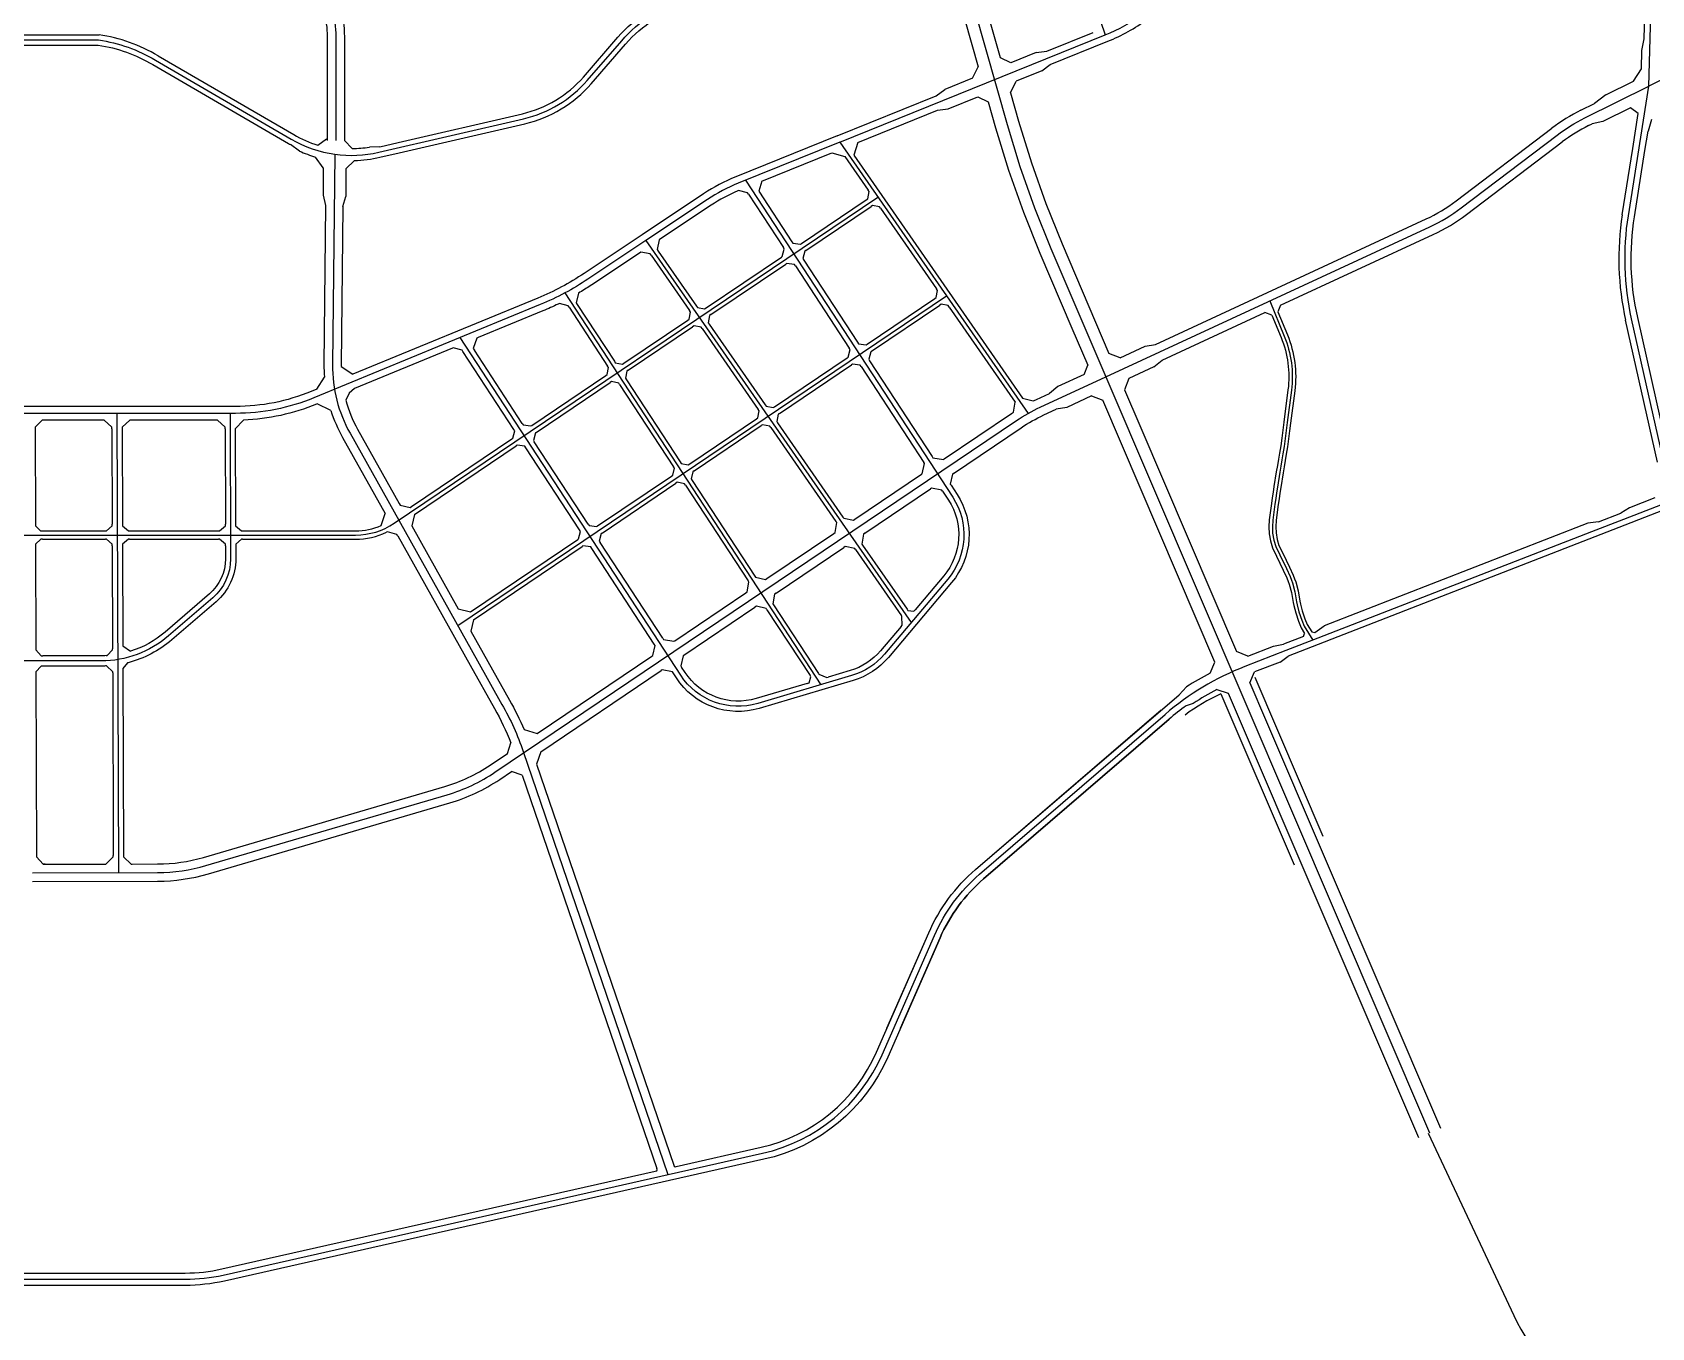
# Model space of a CAD drawing. Extents: x 529262 to 576451, y 2694391 to 2717535.
# Drawn here: x 546315 to 551030, y 2700487 to 2704258 of the extents above; entities that cross this region are included whole.
import ezdxf

# ---------------------------------------------------------------- set-up
doc = ezdxf.new("R2010")
doc.units = 0
doc.layers.add('RD-中线', color=40, linetype='Continuous')
doc.layers.add('RD-红线', color=7, linetype='Continuous')

msp = doc.modelspace()

# ---------------------------------------------------------------- linework, layer by layer
at = {"layer": 'RD-中线'}
for points in [[(551090.001, 2702895.302), (550971.448, 2703423.624, -0.09471954), (550961.877, 2703723.879), (551021.522, 2704100.629), (551044.24, 2704904.273, 0.2576985), (550911.589, 2705162.134), (550809.275, 2705230.825, -0.11575527), (550653.713, 2705398.125), (550547.661, 2705583.961), (550310.508, 2705999.529), (550264.627, 2706079.927)], [(548665.656, 2703937.865), (548665.656, 2703937.865), (549438.769, 2704250.203, 0.06314446), (549548.545, 2704311.618), (549748.053, 2704458.983, -0.05212256), (549837.645, 2704511.723), (551006.226, 2705044.68), (553133.986, 2706035.295)], [(546653.356, 2705397.686), (546653.356, 2705226.881, 0.15117195), (546710.148, 2705043.334), (547150.233, 2704400.263, -0.15117195), (547198.288, 2704244.953), (547198.288, 2703942.826)], [(548391.188, 2703826.98), (548994.52, 2702904.411, -0.33138367), (548979.999, 2702665.978), (548796.136, 2702448.05, -0.14644206), (548700.146, 2702385.276), (548426.789, 2702304.196, -0.33138367), (548202.532, 2702386.474), (547559.884, 2703369.161)], [(546562.256, 2702794.439), (547256.027, 2702794.439, 0.14940385), (547367.835, 2702828.611), (548776.448, 2703778.354)], [(546679.385, 2701811.896, 0.07154334), (546820.293, 2701832.162), (547522.917, 2702038.537, 0.07703707), (547661.529, 2702103.701), (549179.888, 2703127.44, -0.03991074), (549249.306, 2703166.584), (549440.403, 2703255.076)], [(546891.94, 2702725.314, -0.21835832), (546839.813, 2702611.644), (546710.814, 2702500.573, -0.17960905), (546515.069, 2702427.913), (546313.005, 2702427.912), (545776.386, 2702427.91), (545412.068, 2702427.909), (545406.783, 2702427.909, 0.07114287), (545350.726, 2702419.892), (545080.283, 2702340.924, -0.07114282), (545024.226, 2702332.907), (544897.226, 2702332.907, -0.07114282), (544841.169, 2702340.923), (544570.725, 2702419.889, 0.07114287), (544514.668, 2702427.905), (543968.618, 2702427.903, 0.41421377), (543868.619, 2702327.902), (543868.62, 2702016.557)], [(541419.143, 2701350.508), (543399.484, 2701189.787, -0.08981155), (543571.675, 2701143.958), (544568.648, 2700675.497, 0.11025995), (544781.286, 2700628.029), (546760.009, 2700628.029, 0.05553378), (546870.054, 2700640.289), (548440.972, 2700994.724, 0.23828213), (548788.845, 2701281.688), (548941.109, 2701628.963, -0.1121441), (549072.778, 2701807.083), (549612.964, 2702272.214)], [(550378.916, 2701053.27), (550627.955, 2700522.571, 0.1507395), (550865.949, 2700260.868), (550938.89, 2700217.779, -0.24765716), (551232.405, 2699740.83), (551285.252, 2698942.783, 0.11204727), (551361.013, 2698688.239), (551599.029, 2698265.161, 0.2012662), (551965.45, 2697980.12), (552032.206, 2697962.083, -0.23571965), (552432.693, 2697605.923), (552571.357, 2697259.683, -0.24496968), (552516.233, 2696707.786), (550997.993, 2694390.603)]]:
    msp.add_lwpolyline(points, format="xyb", dxfattribs=at)
at = {"layer": 'RD-中线', "linetype": 'Continuous', "ltscale": 100}
for points in [[(547195.315, 2703903.002, 0.09217818), (547323.155, 2703908.6), (547745.167, 2704006.34, 0.15839836), (547930.517, 2704117.893), (548030.767, 2704233.393, -0.07075812), (548115.851, 2704307.22), (548302.596, 2704427.817, 0.12465263), (548436.374, 2704571.6), (548578.06, 2704830.128, -0.18105272), (548684.304, 2704921.676), (548868.67, 2704989.603)], [(545301.617, 2703880.483), (545417.523, 2703898.661, 0.17533419), (545566.582, 2703980.618), (545689.977, 2704141.113, -0.20495126), (545858.795, 2704235.441), (546507.721, 2704235.614, -0.0987924), (546673.041, 2704176.622), (547068.356, 2703946.945, 0.09686381), (547195.315, 2703903.002, 0.09686381)], [(549440.403, 2703255.076), (550383.31, 2703691.707), (550383.31, 2703691.707, 0.05388874), (550475.41, 2703747.083), (550754.122, 2703958.528, -0.04763508), (550834.968, 2704008.521), (551021.522, 2704100.629)], [(548665.656, 2703937.865), (548370.247, 2703818.519, 0.05092397), (548280.411, 2703771.096), (548101.29, 2703651.819), (548101.29, 2703651.819)], [(547195.315, 2703903.002), (547188.781, 2703290.342, 0.13112348), (547239.827, 2703090.507), (547611.198, 2702427.912)], [(548101.29, 2703651.819), (547932.387, 2703539.347, -0.04919611), (547793.757, 2703465.553), (547134.579, 2703193.87, -0.09804635), (546905.947, 2703148.6)], [(546905.947, 2703148.6), (544998.338, 2703148.593, -0.10773949), (544665.349, 2703221.186), (544167.891, 2703448.908, 0.10773849), (543834.905, 2703521.502), (543531.041, 2703521.502)], [(549917.543, 2703476.025), (549959.876, 2703373.102, -0.13022401), (549980.653, 2703215.682), (549968.558, 2703121.534), (549965.602, 2703098.52), (549962.645, 2703075.506), (549959.655, 2703052.233), (549955.823, 2703031.189), (549952.759, 2703013.162), (549949.685, 2702995.076), (549946.62, 2702977.043), (549939.775, 2702934.05), (549937.354, 2702917.527), (549934.923, 2702900.943), (549932.502, 2702884.424), (549926.345, 2702838.134), (549925.315, 2702818.58), (549925.922, 2702799.37), (549929.551, 2702779.41), (549935.165, 2702760.562), (549946.606, 2702737.056), (549966.19, 2702696.598), (549976.623, 2702673.34), (549980.707, 2702663.192), (549984.038, 2702654.915), (549990.283, 2702629.492), (549995.649, 2702600.297), (549997.801, 2702591.311), (550002.765, 2702570.577), (550010.901, 2702547.005), (550017.988, 2702528.984), (550043.328, 2702488.639)], [(549964.596, 2702458.05), (549845.239, 2702411.676, 0.08528052), (549612.964, 2702272.214)], [(547611.198, 2702427.912), (547682.043, 2702301.51, -0.0473226), (547744.239, 2702163.811), (548165.517, 2700932.575)]]:
    msp.add_lwpolyline(points, format="xyb", dxfattribs=at)
at = {"layer": 'RD-中线'}
for points in [[(548868.67, 2704989.603), (549152.732, 2703989.279), (549190.237, 2703867.161), (549232.906, 2703746.751), (549280.664, 2703628.266), (549440.403, 2703255.076)], [(548868.67, 2704989.603), (549152.732, 2703989.279), (549190.237, 2703867.161), (549232.906, 2703746.751), (549280.664, 2703628.266), (549440.403, 2703255.076)], [(548665.656, 2703937.865), (549213.946, 2703148.471)], [(548101.29, 2703651.819), (548873.611, 2702539.879)], [(547553.171, 2702531.443), (548976.132, 2703490.861)], [(547864.887, 2703499.04), (548610.621, 2702358.722)], [(549440.403, 2703255.076), (550382.517, 2701054.063)], [(546314.762, 2701811.327), (546679.385, 2701811.896)]]:
    msp.add_lwpolyline(points, dxfattribs=at)
at = {"layer": 'RD-中线', "linetype": 'Continuous', "ltscale": 100}
for points in [[(549248.284, 2704807.929), (549438.769, 2704250.203)], [(551424.463, 2704299.573), (551021.522, 2704100.629)], [(546561.058, 2703148.599), (546565.577, 2701811.718)], [(546890.509, 2703148.6), (546891.94, 2702725.314)], [(551090.001, 2702895.302), (550947.252, 2702839.84)], [(550947.252, 2702839.84), (550854.04, 2702803.625)], [(545576.182, 2702794.439), (546562.256, 2702794.439)], [(550854.04, 2702803.625), (550057.808, 2702494.265)], [(550057.808, 2702494.265), (549964.596, 2702458.05)]]:
    msp.add_lwpolyline(points, dxfattribs=at)
at = {"layer": 'RD-红线'}
for p, q in [((545858.015, 2704250.441), (546508.806, 2704250.614)), ((546680.663, 2704189.542), (547075.891, 2703959.914)), ((551010.165, 2703913.776), (551019.132, 2703970.413))]:
    msp.add_line(p, q, dxfattribs=at)
for points in [[(546628.356, 2705359.592), (546628.356, 2705226.881, 0.15117195), (546689.517, 2705029.215), (547129.601, 2704386.144, -0.15117195), (547173.288, 2704244.953), (547173.288, 2703942.826)], [(546678.356, 2705359.592), (546678.356, 2705226.881, 0.15117195), (546730.78, 2705057.453), (547170.864, 2704414.382, -0.15117195), (547223.288, 2704244.953), (547223.288, 2703942.826)], [(549278.517, 2704163.891), (549446.261, 2704231.66, 0.06314446), (549560.428, 2704295.531), (549759.936, 2704442.896, -0.05212256), (549845.944, 2704493.526), (550880.835, 2704965.511)], [(545359.086, 2703874.313), (545392.353, 2703879.53), (545419.847, 2703883.843, 0.17581901), (545578.179, 2703971.092), (545701.862, 2704131.961, -0.20406345), (545859.599, 2704220.441), (546506.619, 2704220.614, -0.09821664), (546665.419, 2704163.703), (547060.82, 2703933.975, 0.00438001), (547066.377, 2703930.811, 0.00438001)], [(548658.165, 2703956.409), (548362.755, 2703837.063, 0.05092397), (548269.326, 2703787.743), (548090.205, 2703668.466)], [(548717.793, 2703937.358), (548706.625, 2703899.916, 0.48118124)], [(547092.17, 2703912.243, 0.03390098), (547139.15, 2703894.795)], [(551199.677, 2702964.744), (551124.735, 2702935.627), (551095.958, 2702950.966), (550989.011, 2703427.565, -0.09471954), (550979.656, 2703721.064), (551010.165, 2703913.776)], [(548439.093, 2703824.763), (548429.847, 2703795.273, 0.4726162)], [(548368.707, 2703796.219, 0.04581721), (548291.496, 2703754.449), (548143.912, 2703656.173)], [(548399.465, 2703786.918), (548396.979, 2703790.719), (548370.787, 2703797.098), (548368.707, 2703796.219, 0.36388595)], [(548742.837, 2703770.165), (548747.04, 2703772.999), (548750.975, 2703793.993), (548748.083, 2703798.157, 0.4182746)], [(548784.596, 2703745.588), (548781.783, 2703749.638), (548761.077, 2703753.518), (548756.989, 2703750.761, 0.41016415)], [(550944.099, 2703726.693, 0.09471954), (550953.885, 2703419.683)], [(548090.205, 2703668.466), (547921.302, 2703555.994, -0.04919611), (547786.137, 2703484.045), (547248.285, 2703262.366)], [(548143.912, 2703656.173), (548139.668, 2703653.347), (548134.327, 2703625.29), (548137.236, 2703621.103, 0.41996656)], [(548525.917, 2703648.37), (548528.677, 2703644.149), (548551.29, 2703641.017), (548553.836, 2703642.733, 0.41833964)], [(548082.307, 2703615.15), (547943.472, 2703522.7, -0.01027724), (547908.964, 2703500.903, -0.01027724)], [(548116.696, 2703608.603), (548113.899, 2703612.63), (548086.388, 2703617.867), (548082.307, 2703615.15, 0.40848387)], [(548495.79, 2703603.597), (548498.22, 2703605.235), (548504.062, 2703626.976), (548501.348, 2703631.126, 0.41009949)], [(548536.38, 2703577.557), (548533.62, 2703581.778), (548511.007, 2703584.91), (548508.461, 2703583.194, 0.41833964)], [(548566.506, 2703622.331), (548564.077, 2703620.693), (548558.235, 2703598.951), (548560.949, 2703594.801, 0.41009949)], [(547908.964, 2703500.903), (547904.666, 2703498.368), (547898.082, 2703470.206), (547900.955, 2703465.813, 0.42489902)], [(548942.522, 2703482.672), (548946.725, 2703485.506), (548950.659, 2703506.5), (548947.767, 2703510.664, 0.4182746)], [(547845.593, 2703466.828, -0.01476971), (547801.376, 2703447.061), (547613.077, 2703369.453)], [(547877.389, 2703457.999), (547874.978, 2703461.684), (547849.443, 2703468.712), (547845.593, 2703466.828, 0.37684676)], [(548223.16, 2703419.778), (548227.364, 2703422.612), (548231.298, 2703443.607), (548228.406, 2703447.77, 0.4182746)], [(548248.623, 2703460.734), (548251.436, 2703456.684), (548272.142, 2703452.804), (548276.23, 2703455.56, 0.41016415)], [(548984.28, 2703458.094), (548981.467, 2703462.144), (548960.762, 2703466.024), (548956.673, 2703463.268, 0.41016415)], [(549949.177, 2703463.123), (549941.608, 2703443.806, 0.40154252)], [(548264.919, 2703395.201), (548262.106, 2703399.251), (548241.401, 2703403.131), (548237.312, 2703400.374, 0.41016415)], [(548290.382, 2703436.156), (548286.179, 2703433.322), (548282.244, 2703412.328), (548285.136, 2703408.164, 0.4182746)], [(549923.939, 2703434.187), (549903.763, 2703442.093, 0.42699916)], [(547613.077, 2703369.453), (547609.373, 2703367.926), (547598.582, 2703337.394), (547601.681, 2703332.656, 0.47048012)], [(548717.501, 2703355.414), (548720.261, 2703351.194), (548742.874, 2703348.061), (548745.42, 2703349.778, 0.41833964)], [(547568.233, 2703328.989), (547565.76, 2703332.771), (547539.726, 2703339.221), (547537.783, 2703338.42, 0.3601)], [(548687.374, 2703310.641), (548689.804, 2703312.279), (548695.646, 2703334.021), (548692.932, 2703338.17, 0.41009949)], [(548758.09, 2703329.375), (548755.661, 2703327.737), (548749.819, 2703305.996), (548752.533, 2703301.846, 0.41009949)], [(547213.758, 2703285.437), (547248.285, 2703262.366, 0.53339908)], [(547984.192, 2703258.656), (547988.279, 2703261.412), (547992.448, 2703282.059), (547989.749, 2703286.185, 0.41009949)], [(548009.343, 2703300.075), (548012.118, 2703295.831), (548033.058, 2703291.603), (548037.262, 2703294.438, 0.41833964)], [(548049.932, 2703274.036), (548045.845, 2703271.279), (548041.676, 2703250.632), (548044.375, 2703246.506, 0.41009949)], [(548727.964, 2703284.602), (548725.204, 2703288.822), (548702.591, 2703291.955), (548700.045, 2703290.238, 0.41833964)], [(547143.396, 2703219.136), (547126.958, 2703212.361, -0.09804635), (546905.947, 2703168.6)], [(547143.396, 2703219.136), (547164.96, 2703254.126, 0.32449552)], [(547252.836, 2703220.978), (547237.632, 2703207.045, 0.17725216)], [(548024.781, 2703232.617), (548022.006, 2703236.861), (548001.067, 2703241.088), (547996.862, 2703238.253, 0.41833964)], [(547143.7, 2703175.997), (547142.2, 2703175.379, -0.08838216), (546929.702, 2703129.056, -0.08838216)], [(547183.722, 2703157.347), (547143.7, 2703175.997, 0.4388021)], [(548448.308, 2703173.24), (548451.121, 2703169.19), (548471.826, 2703165.31), (548475.915, 2703168.067, 0.41016415)], [(548996.583, 2702973.697), (549193.864, 2703106.711, -0.03991074), (549259.811, 2703143.899), (549296.011, 2703160.662)], [(549171.786, 2703152.072), (549176.708, 2703181.049, 0.42222645)], [(549197.693, 2703192.907), (549229.189, 2703184.7, 0.37004153)], [(549229.189, 2703184.7, -0.00506831), (549238.801, 2703189.27), (549276.555, 2703206.753)], [(546348.079, 2703128.598), (546343.065, 2703128.598), (546323.065, 2703108.541), (546323.08, 2703103.527, 0.41504739)], [(546546.21, 2703103.683), (546546.193, 2703108.673), (546524.193, 2703128.599), (546521.21, 2703128.599, 0.41322498)], [(546601.211, 2703128.599), (546598.194, 2703128.599), (546576.194, 2703108.525), (546576.211, 2703103.514, 0.41520284)], [(546875.661, 2703103.684), (546875.644, 2703108.674), (546853.644, 2703128.6), (546850.661, 2703128.6, 0.41322498)], [(546929.702, 2703129.056), (546905.66, 2703103.989, 0.40401418)], [(547741.214, 2703119.292), (547743.974, 2703115.071), (547766.588, 2703111.939), (547769.134, 2703113.655, 0.41833964)], [(548422.845, 2703132.285), (548427.048, 2703135.119), (548430.983, 2703156.113), (548428.09, 2703160.277, 0.4182746)], [(548464.604, 2703107.707), (548461.791, 2703111.757), (548441.085, 2703115.638), (548436.997, 2703112.881, 0.41016415)], [(548490.067, 2703148.663), (548485.863, 2703145.829), (548481.929, 2703124.834), (548484.821, 2703120.671, 0.4182746)], [(548969.798, 2703015.94), (549165.912, 2703148.168, -0.00335868), (549171.786, 2703152.072)], [(547711.088, 2703074.519), (547713.517, 2703076.157), (547719.36, 2703097.898), (547716.646, 2703102.048, 0.41009949)], [(547781.804, 2703093.253), (547779.375, 2703091.615), (547773.533, 2703069.873), (547776.246, 2703065.723, 0.41009949)], [(547751.678, 2703048.48), (547748.918, 2703052.7), (547726.305, 2703055.833), (547723.759, 2703054.116, 0.41833964)], [(548934.899, 2703022.986), (548937.111, 2703019.602), (548967.263, 2703014.232), (548969.798, 2703015.94, 0.41833964)], [(548175.776, 2702965.701), (548179.863, 2702968.457), (548184.032, 2702989.104), (548181.333, 2702993.23, 0.41009949)], [(548200.927, 2703007.119), (548203.702, 2703002.875), (548224.641, 2702998.648), (548228.846, 2703001.483, 0.41833964)], [(548241.516, 2702981.08), (548237.429, 2702978.324), (548233.26, 2702957.677), (548235.959, 2702953.551, 0.41009949)], [(548903.46, 2702971.213), (548905.901, 2702972.859), (548912.573, 2703002.312), (548910.407, 2703005.624, 0.41009949)], [(548996.583, 2702973.697), (548994.142, 2702972.051), (548987.47, 2702942.598), (548989.636, 2702939.285, 0.41009949)], [(548989.636, 2702939.285), (549007.074, 2702912.621, -0.33138367), (548991.464, 2702656.305), (548807.601, 2702438.378, -0.14644206), (548704.411, 2702370.895), (548431.055, 2702289.815, -0.33138367), (548189.978, 2702378.265), (548180.442, 2702392.846)], [(548216.365, 2702939.662), (548213.59, 2702943.906), (548192.65, 2702948.133), (548188.446, 2702945.298, 0.41833964)], [(548965.145, 2702921.924), (548962.932, 2702925.307), (548932.78, 2702930.678), (548930.246, 2702928.969, 0.41833964)], [(547383.102, 2702886.01), (547385.717, 2702881.346), (547415.216, 2702875.03), (547418.886, 2702877.505, 0.43855143)], [(548965.145, 2702921.924), (548981.967, 2702896.201, -0.33138367), (548968.534, 2702675.65), (548885.383, 2702577.094)], [(547330.166, 2702821.675), (547342.115, 2702856.872, 0.44545789)], [(547427.238, 2702854.19), (547419.405, 2702821.238, 0.39028745)], [(548648.124, 2702799.055), (548652.316, 2702801.882), (548657.003, 2702830.703), (548654.681, 2702834.045, 0.4182746)], [(548674.978, 2702846.895), (548677.22, 2702843.666), (548705.386, 2702837.664), (548709.487, 2702840.428, 0.41016415)], [(546323.869, 2702826.382), (546323.884, 2702821.396), (546338.884, 2702806.439), (546343.869, 2702806.439, 0.41337907)], [(546527.147, 2702806.439), (546530.164, 2702806.439), (546547.164, 2702821.497), (546547.147, 2702826.507, 0.415204)], [(546577.148, 2702826.371), (546577.165, 2702821.382), (546594.164, 2702806.439), (546597.148, 2702806.439, 0.41322382)], [(546856.598, 2702806.439), (546859.615, 2702806.439), (546876.615, 2702821.497), (546876.598, 2702826.507, 0.415204)], [(546906.598, 2702826.371), (546906.615, 2702821.382), (546923.615, 2702806.439), (546926.598, 2702806.439, 0.41322382)], [(546926.598, 2702806.439), (547256.027, 2702806.439, 0.10169049), (547330.166, 2702821.675)], [(546926.814, 2702782.439), (547256.027, 2702782.439, 0.11003482), (547346.015, 2702802.485)], [(547378.434, 2702792.072), (547376.111, 2702796.217), (547349.008, 2702803.947), (547346.015, 2702802.485, 0.39314121)], [(547902.672, 2702781.563), (547905.101, 2702783.201), (547910.943, 2702804.943), (547908.23, 2702809.093, 0.41009949)], [(547932.798, 2702826.336), (547935.558, 2702822.116), (547958.172, 2702818.983), (547960.718, 2702820.7, 0.41833964)], [(547973.388, 2702800.297), (547970.959, 2702798.659), (547965.117, 2702776.918), (547967.83, 2702772.768, 0.41009949)], [(548738.587, 2702799.745), (548734.395, 2702796.919), (548729.708, 2702768.097), (548732.03, 2702764.755, 0.4182746)], [(546344.052, 2702782.439), (546339.037, 2702782.439), (546324.037, 2702767.396), (546324.052, 2702762.382, 0.41504855)], [(546547.363, 2702762.507), (546547.347, 2702767.497), (546530.347, 2702782.439), (546527.363, 2702782.439, 0.41322382)], [(546597.364, 2702782.439), (546594.347, 2702782.439), (546577.347, 2702767.382), (546577.364, 2702762.371, 0.415204)], [(546876.814, 2702762.507), (546876.797, 2702767.497), (546859.797, 2702782.439), (546856.814, 2702782.439, 0.41322382)], [(546926.814, 2702782.439), (546923.798, 2702782.439), (546906.798, 2702767.382), (546906.815, 2702762.371, 0.415204)], [(547943.262, 2702755.524), (547940.502, 2702759.745), (547917.888, 2702762.877), (547915.342, 2702761.161, 0.41833964)], [(548711.733, 2702751.905), (548709.491, 2702755.134), (548681.324, 2702761.137), (548677.224, 2702758.372, 0.41016415)], [(546906.94, 2702725.314, -0.21835832), (546849.6, 2702600.277), (546720.601, 2702489.206, -0.11523657), (546593.592, 2702422.857, -0.11523657)], [(546876.94, 2702725.314, -0.21835832), (546830.025, 2702623.011), (546701.026, 2702511.94, -0.10214181), (546600.433, 2702456.013, -0.10455024)], [(548391.861, 2702626.272), (548395.961, 2702629.036), (548400.959, 2702657.395), (548398.808, 2702660.684, 0.41009949)], [(548418.325, 2702674.691), (548420.553, 2702671.284), (548449.031, 2702664.818), (548453.224, 2702667.645, 0.41833964)], [(548480.009, 2702625.402), (548475.91, 2702622.638), (548470.911, 2702594.279), (548473.062, 2702590.99, 0.41009949)], [(547554.809, 2702579.653), (547590.593, 2702571.147, 0.43855143)], [(547598.945, 2702547.833), (547591.112, 2702514.881, 0.39028745)], [(548453.546, 2702576.983), (548451.318, 2702580.39), (548422.84, 2702586.856), (548418.647, 2702584.029, 0.41833964)], [(548844.38, 2702528.494), (548847.198, 2702531.835), (548846.81, 2702557.431), (548845.805, 2702558.877, 0.33914605)], [(548861.598, 2702578.21), (548864.138, 2702574.553), (548881.523, 2702572.519), (548885.383, 2702577.094, 0.49348908)], [(548844.38, 2702528.494), (548784.671, 2702457.723, -0.14644206), (548695.88, 2702399.657), (548631.905, 2702380.681)], [(550016.365, 2702499.352), (550019.273, 2702508.136, 0.4710987)], [(550039.934, 2702512.844), (550048.48, 2702511.136, 0.43033697)], [(546324.905, 2702462.855), (546324.914, 2702459.869), (546339.914, 2702442.912), (546344.905, 2702442.912, 0.41338022)], [(546529.379, 2702443.272), (546532.419, 2702443.458), (546548.384, 2702460.467), (546548.375, 2702463.315, 0.40055536)], [(548118.758, 2702442.135), (548121.199, 2702443.781), (548127.871, 2702473.234), (548125.705, 2702476.546, 0.41009949)], [(548150.196, 2702493.908), (548152.409, 2702490.525), (548182.561, 2702485.154), (548185.095, 2702486.863, 0.41833964)], [(546345.105, 2702412.912), (546340.096, 2702412.912), (546325.096, 2702395.869), (546325.105, 2702392.855, 0.4150474)], [(546529.379, 2702443.272, -0.01255881), (546515.069, 2702442.913), (546344.905, 2702442.912)], [(546527.803, 2702413.17, -0.01010952), (546515.069, 2702412.913), (546345.105, 2702412.912)], [(546548.612, 2702393.254), (546548.601, 2702396.382), (546530.754, 2702413.317), (546527.803, 2702413.17, 0.42511039)], [(546593.592, 2702422.857), (546591.445, 2702422.321), (546578.569, 2702405.763), (546578.577, 2702403.421, 0.34315009)], [(548211.881, 2702444.619), (548209.44, 2702442.973), (548202.768, 2702413.52), (548204.934, 2702410.208, 0.41009949)], [(548570.727, 2702362.535), (548422.524, 2702318.576, -0.33138367), (548215.086, 2702394.684), (548204.934, 2702410.208)], [(548180.442, 2702392.846), (548178.23, 2702396.229), (548148.078, 2702401.6), (548145.543, 2702399.891, 0.41833964)], [(548570.727, 2702362.535), (548576.591, 2702364.274), (548581.548, 2702381.252), (548579.015, 2702385.125, 0.50219658)], [(548603.872, 2702390.966), (548604.767, 2702389.597), (548627.762, 2702379.452), (548631.905, 2702380.681, 0.33138367)], [(548802.844, 2701358.443), (548924.624, 2701636.191, -0.1121441), (549061.033, 2701820.723), (549653.991, 2702329.226)], [(547746.268, 2702228.279), (547784.722, 2702216.915, 0.47113129)], [(548842.153, 2701358.443), (548957.594, 2701621.736, -0.1121441), (549084.523, 2701793.443), (549624.709, 2702258.573)], [(547698.375, 2702158.696), (547708.018, 2702189.815, 0.35208785)], [(546679.385, 2701836.896, 0.07154334), (546813.247, 2701856.148), (547515.872, 2702062.524, 0.07703707), (547647.553, 2702124.43), (547698.375, 2702158.696)], [(547794.986, 2702163.532), (547782.986, 2702127.793, 0.33896478)], [(546679.385, 2701786.896, 0.07154334), (546827.338, 2701808.175), (547529.963, 2702014.551, 0.07703707), (547675.505, 2702082.973), (547709.626, 2702105.979)], [(547741.235, 2702095.365), (547709.626, 2702105.979, 0.49369126)], [(546326.62, 2701861.313), (546326.631, 2701857.32), (546346.598, 2701836.393), (546351.582, 2701836.385, 0.41293203)], [(546525.447, 2701836.656), (546528.455, 2701836.66), (546550.422, 2701857.735), (546550.408, 2701861.74, 0.41474668)], [(546580.409, 2701861.696), (546580.422, 2701857.701), (546602.455, 2701836.776), (546605.448, 2701836.781, 0.41368065)], [(546351.612, 2701836.385), (546346.629, 2701836.392), (546346.711, 2701836.377), (546351.705, 2701836.385, 0.00077199)], [(548128.606, 2700942.699), (548132.953, 2700943.68), (548134.405, 2700946.279), (548132.963, 2700950.495, 0.44614122)], [(548182.441, 2700960.335), (548183.604, 2700956.938), (548185.936, 2700955.634), (548189.439, 2700956.425, 0.3829908)]]:
    msp.add_lwpolyline(points, format="xyb", dxfattribs=at)
at = {"layer": 'RD-红线', "linetype": 'Continuous', "ltscale": 100}
for points in [[(547379.396, 2703937.022), (547741.783, 2704020.953, 0.15839836), (547919.189, 2704127.725), (548019.439, 2704243.225, -0.07075812), (548107.714, 2704319.821), (548294.459, 2704440.417, 0.12465263), (548423.22, 2704578.809), (548564.906, 2704837.337, -0.18105272), (548679.118, 2704935.751), (548809.015, 2704983.609), (548824.615, 2705015.985)], [(547382.471, 2703906.941), (547748.552, 2703991.727, 0.15839836), (547941.845, 2704108.06), (548042.095, 2704223.56, -0.07075812), (548123.989, 2704294.619), (548310.734, 2704415.216, 0.12465263), (548449.528, 2704564.391), (548591.214, 2704822.919, -0.18105272), (548689.489, 2704907.6), (548740.958, 2704926.563)], [(550823.9, 2704030.938, 0.04763508), (550739.012, 2703978.445)], [(550846.036, 2703986.104, 0.04763508), (550769.232, 2703938.611)], [(547246.085, 2703919.58, 0.03808321), (547296.114, 2703923.686, 0.03808321)], [(547252.267, 2703884.664, 0.05140593), (547326.539, 2703893.986), (547382.471, 2703906.941)], [(550372.805, 2703714.393, 0.05388874), (550460.3, 2703767)], [(550393.815, 2703669.021, 0.05388874), (550490.52, 2703727.166)], [(549941.608, 2703443.806), (549969.124, 2703376.906, -0.13022401), (549990.571, 2703214.408), (549978.476, 2703120.26), (549975.52, 2703097.246), (549972.564, 2703074.232), (549969.54, 2703050.699), (549965.671, 2703029.455), (549962.617, 2703011.486), (549959.543, 2702993.401), (549956.487, 2702975.419), (549949.66, 2702932.539), (549947.248, 2702916.077), (549944.818, 2702899.493), (549942.406, 2702883.04), (549936.31, 2702837.211), (549935.324, 2702818.474), (549935.894, 2702800.428), (549939.292, 2702781.739), (549944.515, 2702764.202), (549955.603, 2702741.423), (549975.254, 2702700.824), (549985.827, 2702677.255), (549989.984, 2702666.925), (549993.58, 2702657.99), (550000.064, 2702631.59), (550005.436, 2702602.367), (550007.526, 2702593.64), (550012.377, 2702573.38), (550020.284, 2702550.467), (550026.952, 2702533.513), (550039.934, 2702512.844)], [(549923.939, 2703434.187), (549950.628, 2703369.298, -0.13022401), (549970.734, 2703216.956), (549958.639, 2703122.808), (549955.683, 2703099.794), (549952.727, 2703076.781), (549949.77, 2703053.767), (549945.974, 2703032.923), (549942.9, 2703014.837), (549939.826, 2702996.752), (549936.752, 2702978.667), (549929.89, 2702935.561), (549927.459, 2702918.977), (549925.029, 2702902.393), (549922.598, 2702885.808), (549916.379, 2702839.058), (549915.307, 2702818.685), (549915.95, 2702798.312), (549919.811, 2702777.081), (549925.815, 2702756.922), (549937.61, 2702732.689), (549957.125, 2702692.372), (549967.419, 2702669.426), (549971.43, 2702659.458), (549974.496, 2702651.841), (549980.501, 2702627.393), (549985.862, 2702598.227), (549988.076, 2702588.982), (549993.153, 2702567.775), (550001.517, 2702543.542), (550009.023, 2702524.456), (550019.273, 2702508.136)], [(547163.782, 2703290.609, 0.02148129), (547164.96, 2703254.126)], [(547213.779, 2703290.075, 0.0030921), (547213.758, 2703285.437)], [(547227.138, 2703186.796, 0.06080312), (547261.635, 2703102.73), (547383.102, 2702886.01)], [(547183.722, 2703157.347, 0.05082558), (547218.019, 2703078.284), (547342.115, 2702856.872)], [(547591.112, 2702514.881), (547703.803, 2702313.82, -0.02896419), (547746.268, 2702228.279)], [(547589.39, 2702415.689), (547660.284, 2702289.2, -0.03561089), (547708.018, 2702189.815, -0.03561089)], [(549744.353, 2702392.354, 0.02497776), (549674.83, 2702352.093, 0.02497776)], [(549775.563, 2702332.288, 0.05309038), (549671.172, 2702270.374, 0.05309038)], [(549763.76, 2702345.057, 0.02563582), (549695.008, 2702304.087, 0.02563582)], [(548189.439, 2700956.425), (548437.01, 2701012.283, 0.23828213), (548772.36, 2701288.916), (548924.624, 2701636.191, -0.1121441), (549061.033, 2701820.723), (549601.219, 2702285.854)], [(549674.609, 2702297.522, 0.02669926), (549624.709, 2702258.573)], [(549624.709, 2702258.573), (549084.523, 2701793.443, 0.1121441), (548957.594, 2701621.736), (548805.33, 2701274.461, -0.23828213), (548444.934, 2700977.165), (546874.016, 2700622.73, -0.05553378), (546760.009, 2700610.029), (544781.286, 2700610.029, -0.11025995), (544560.993, 2700659.205), (544422.597, 2700724.235), (544400.978, 2700717.953), (544066.101, 2700190.795, 0.1112555), (543891.743, 2699704.606), (543786.058, 2698847.863, -0.12748905), (543670.793, 2698556.188), (543521.7, 2698351.683, -0.12858782), (543276.811, 2698151.59), (543052.167, 2698048.755, 0.21621737), (542740.467, 2697690.212), (542595.127, 2697202.712, 0.23819137), (542782.628, 2696160.043), (543161.001, 2695657.739, -0.12171159), (543391.673, 2695117.222), (543489.595, 2694514.775)], [(544539.469, 2701363.847), (544539.395, 2701117.165, -0.14226314), (544441.949, 2700782.449), (544436.524, 2700773.908), (544442.057, 2700754.868), (544576.303, 2700691.788, 0.11025995), (544781.286, 2700646.029), (546760.009, 2700646.029, 0.05553378), (546866.093, 2700657.848), (548128.606, 2700942.699)]]:
    msp.add_lwpolyline(points, format="xyb", dxfattribs=at)
for points in [[(548848.041, 2704934.123), (549068.567, 2704157.541)], [(549052.216, 2704124.127), (549068.567, 2704157.541)], [(549052.216, 2704124.127), (548971.235, 2704091.41)], [(550896.321, 2704075.616), (550863.514, 2704050.496)], [(550823.9, 2704030.938), (550863.514, 2704050.496)], [(550460.3, 2703767), (550739.012, 2703978.445)], [(550846.036, 2703986.104), (550856.785, 2703991.411)], [(547223.288, 2703942.826), (547246.085, 2703919.58)], [(547326.114, 2703924.682), (547296.114, 2703923.686)], [(547326.114, 2703924.682), (547379.396, 2703937.022)], [(550490.52, 2703727.166), (550769.232, 2703938.611)], [(547161.895, 2703863.781), (547139.15, 2703894.795)], [(547227.857, 2703859.929), (547252.267, 2703884.664)], [(547161.886, 2703862.922), (547161.041, 2703783.695)], [(547161.886, 2703862.922), (547161.895, 2703863.781)], [(547227.857, 2703859.929), (547227.003, 2703779.842)], [(547161.041, 2703783.695), (547168.716, 2703753.196)], [(547218.69, 2703750.468), (547227.003, 2703779.842)], [(547168.716, 2703753.196), (547163.782, 2703290.609)], [(547218.687, 2703750.277), (547213.779, 2703290.075)], [(549584.816, 2703349.495), (550372.805, 2703714.393)], [(549949.177, 2703463.123), (550393.815, 2703669.021)], [(549604.222, 2703303.385), (549903.763, 2703442.093)], [(549554.464, 2703344.042), (549584.816, 2703349.495)], [(549580.45, 2703283.779), (549604.223, 2703303.385)], [(549300.329, 2703226.359), (549276.555, 2703206.753)], [(549326.342, 2703166.109), (549296.011, 2703160.662)], [(549398.857, 2703199.688), (549326.342, 2703166.109)], [(549398.857, 2703199.688), (549431.38, 2703187.21)], [(549757.742, 2702424.749), (549431.38, 2703187.21)], [(546546.21, 2703103.683), (546547.147, 2702826.507)], [(546576.211, 2703103.514), (546577.148, 2702826.371)], [(546875.661, 2703103.684), (546876.598, 2702826.507)], [(546905.66, 2703103.989), (546906.598, 2702826.371)], [(551096.248, 2702879.223), (549970.843, 2702441.971)], [(550874.851, 2702832.899), (550844.171, 2702829.025)], [(550874.851, 2702832.899), (550940.099, 2702858.249)], [(546343.869, 2702806.439), (546527.147, 2702806.439)], [(547378.434, 2702792.072), (547589.39, 2702415.689)], [(547419.405, 2702821.238), (547554.809, 2702579.653)], [(550844.171, 2702829.025), (550075.902, 2702530.53)], [(546344.052, 2702782.439), (546527.363, 2702782.439)], [(546547.363, 2702762.507), (546548.375, 2702463.315)], [(546577.364, 2702762.371), (546578.345, 2702472.161)], [(546876.814, 2702762.507), (546876.94, 2702725.264)], [(546906.815, 2702762.371), (546906.94, 2702725.365)], [(550048.48, 2702511.136), (550075.902, 2702530.53)], [(549928.657, 2702470.755), (549957.443, 2702476.459)], [(550016.365, 2702499.352), (549957.443, 2702476.459)], [(549744.353, 2702392.354), (549757.742, 2702424.749)], [(549947.654, 2702424.798), (549970.843, 2702441.971)], [(546548.612, 2702393.254), (546550.408, 2701861.74)], [(546578.577, 2702403.421), (546580.409, 2701861.696)], [(549653.991, 2702329.226), (549674.83, 2702352.093)], [(549695.008, 2702304.087), (549674.609, 2702297.522)], [(547782.986, 2702127.793), (548182.441, 2700960.335)], [(547741.235, 2702095.365), (548132.963, 2700950.495)]]:
    msp.add_lwpolyline(points, dxfattribs=at)
at = {"layer": 'RD-红线'}
for points in [[(551007.42, 2704238.743), (551026.248, 2704904.791)], [(549133.845, 2704183.913), (549062.215, 2704436.159)], [(549268.587, 2704203.02), (549403.624, 2704257.575)], [(549237.73, 2704199.075), (549163.854, 2704169.229)], [(549237.73, 2704199.075), (549268.587, 2704203.02)], [(550896.321, 2704075.616), (550976.826, 2704115.364), (550999.949, 2704151.421), (551001.461, 2704204.897)], [(551001.461, 2704204.897), (551007.42, 2704238.743)], [(549163.854, 2704169.229), (549133.845, 2704183.913)], [(549253.66, 2704145.328), (549278.517, 2704163.891)], [(549162.835, 2704081.826), (549179.185, 2704115.24)], [(549253.66, 2704145.328), (549179.185, 2704115.24)], [(548658.1, 2703956.275), (548946.302, 2704072.709)], [(548946.302, 2704072.709), (548971.235, 2704091.41)], [(548981.075, 2704035.203), (549067.547, 2704070.138)], [(549067.547, 2704070.138), (549097.556, 2704055.453)], [(549162.835, 2704081.826), (549186.299, 2703999.198)], [(548717.793, 2703937.358), (548950.3, 2704031.291)], [(548950.3, 2704031.291), (548981.075, 2704035.203)], [(549097.556, 2704055.453), (549119.165, 2703979.36)], [(550968.533, 2704037.663), (550887.701, 2703997.754)], [(550990.741, 2704021.313), (550968.533, 2704037.663)], [(550974.608, 2703919.405), (550990.741, 2704021.313)], [(549119.165, 2703979.36), (549156.998, 2703856.173)], [(549186.299, 2703999.198), (549223.475, 2703878.149)], [(550887.701, 2703997.754), (550856.785, 2703991.411)], [(551029.541, 2704004.191), (551019.132, 2703970.413)], [(547092.17, 2703912.243), (547066.377, 2703930.811)], [(547146, 2703929.285), (547170.793, 2703947.975)], [(550944.099, 2703726.693), (550974.608, 2703919.405)], [(548439.093, 2703824.763), (548642.767, 2703907.047), (548680.208, 2703895.879), (548748.083, 2703798.157)], [(548706.625, 2703899.916), (549197.693, 2703192.907)], [(549223.475, 2703878.149), (549265.647, 2703759.144)], [(549156.998, 2703856.173), (549200.166, 2703734.358)], [(548399.465, 2703786.918), (548501.348, 2703631.126)], [(548429.847, 2703795.273), (548525.917, 2703648.37)], [(548553.836, 2703642.733), (548742.837, 2703770.165)], [(548566.506, 2703622.331), (548756.989, 2703750.761)], [(548784.596, 2703745.588), (548947.767, 2703510.664)], [(549200.166, 2703734.358), (549248.341, 2703614.836)], [(549265.647, 2703759.144), (549312.987, 2703641.696)], [(549312.987, 2703641.696), (549449.426, 2703322.941)], [(548116.696, 2703608.603), (548228.406, 2703447.77)], [(548137.236, 2703621.103), (548248.623, 2703460.734)], [(548276.23, 2703455.56), (548495.79, 2703603.597)], [(548560.949, 2703594.801), (548717.501, 2703355.414)], [(549248.341, 2703614.836), (549341.733, 2703396.65)], [(548290.382, 2703436.156), (548508.461, 2703583.194)], [(548536.38, 2703577.557), (548692.932, 2703338.17)], [(547877.389, 2703457.999), (547989.749, 2703286.185)], [(547900.955, 2703465.813), (548009.343, 2703300.075)], [(548745.42, 2703349.778), (548942.522, 2703482.672)], [(548758.09, 2703329.375), (548956.673, 2703463.268)], [(548984.28, 2703458.094), (549176.708, 2703181.049)], [(548037.262, 2703294.438), (548223.16, 2703419.778)], [(548049.932, 2703274.036), (548237.312, 2703400.374)], [(548285.136, 2703408.164), (548448.308, 2703173.24)], [(549341.733, 2703396.65), (549387.846, 2703288.917)], [(551046.675, 2703006.172), (550953.885, 2703419.683)], [(548264.919, 2703395.201), (548428.09, 2703160.277)], [(547537.783, 2703338.42), (547252.836, 2703220.978)], [(547716.646, 2703102.048), (547568.233, 2703328.989)], [(547741.214, 2703119.292), (547601.681, 2703332.656)], [(548475.915, 2703168.067), (548687.374, 2703310.641)], [(548752.533, 2703301.846), (548934.899, 2703022.986)], [(549481.949, 2703310.463), (549449.426, 2703322.941)], [(549481.949, 2703310.463), (549554.464, 2703344.042)], [(547769.134, 2703113.655), (547984.192, 2703258.656)], [(548490.067, 2703148.663), (548700.045, 2703290.238)], [(548727.964, 2703284.602), (548910.407, 2703005.624)], [(549377.568, 2703262.127), (549300.356, 2703226.372)], [(549377.568, 2703262.127), (549387.846, 2703288.917)], [(549580.45, 2703283.779), (549507.776, 2703250.126)], [(547781.804, 2703093.253), (547996.862, 2703238.253)], [(548024.781, 2703232.617), (548181.333, 2702993.23)], [(548044.375, 2703246.506), (548200.927, 2703007.119)], [(549507.776, 2703250.126), (549494.927, 2703216.637)], [(549494.927, 2703216.637), (549539.073, 2703113.501)], [(546347.823, 2703168.598), (545989.386, 2703168.597)], [(546564.411, 2703168.599), (546347.823, 2703168.598)], [(546905.947, 2703168.6), (546564.411, 2703168.599)], [(547237.632, 2703207.045), (547227.138, 2703186.796)], [(546521.21, 2703128.599), (546348.079, 2703128.598)], [(546850.661, 2703128.6), (546601.211, 2703128.599)], [(548228.846, 2703001.483), (548422.845, 2703132.285)], [(548484.821, 2703120.671), (548674.978, 2702846.895)], [(549539.073, 2703113.501), (549820.677, 2702455.606)], [(546323.08, 2703103.527), (546323.869, 2702826.382)], [(547418.886, 2702877.505), (547711.088, 2703074.519)], [(548241.516, 2702981.08), (548436.997, 2703112.881)], [(548464.604, 2703107.707), (548654.681, 2702834.045)], [(547427.238, 2702854.19), (547723.759, 2703054.116)], [(547908.23, 2702809.093), (547751.678, 2703048.48)], [(547932.798, 2702826.336), (547776.246, 2703065.723)], [(547960.718, 2702820.7), (548175.776, 2702965.701)], [(547973.388, 2702800.297), (548188.446, 2702945.298)], [(548216.365, 2702939.662), (548398.808, 2702660.684)], [(548235.959, 2702953.551), (548418.325, 2702674.691)], [(548709.487, 2702840.428), (548903.46, 2702971.213)], [(548738.587, 2702799.745), (548930.246, 2702928.969)], [(551039.263, 2702902.415), (550964.778, 2702873.475)], [(550964.778, 2702873.475), (550940.099, 2702858.249)], [(546597.148, 2702806.439), (546856.598, 2702806.439)], [(548453.224, 2702667.645), (548648.124, 2702799.055)], [(546324.052, 2702762.382), (546324.905, 2702462.855)], [(546597.364, 2702782.439), (546856.814, 2702782.439)], [(547590.593, 2702571.147), (547902.672, 2702781.563)], [(547598.945, 2702547.833), (547915.342, 2702761.161)], [(548125.705, 2702476.546), (547943.262, 2702755.524)], [(548150.196, 2702493.908), (547967.83, 2702772.768)], [(548480.009, 2702625.402), (548677.224, 2702758.372)], [(548711.733, 2702751.905), (548845.805, 2702558.877)], [(548732.03, 2702764.755), (548861.598, 2702578.21)], [(548185.095, 2702486.863), (548391.861, 2702626.272)], [(548211.881, 2702444.619), (548418.647, 2702584.029)], [(548453.546, 2702576.983), (548579.015, 2702385.125)], [(548473.062, 2702590.99), (548603.872, 2702390.966)], [(546578.345, 2702472.161), (546578.345, 2702472.161), (546600.433, 2702456.013)], [(549853.817, 2702441.677), (549820.677, 2702455.606)], [(549853.817, 2702441.677), (549928.657, 2702470.755)], [(547784.722, 2702216.915), (548118.758, 2702442.135)], [(549947.654, 2702424.798), (549873.392, 2702395.945)], [(546325.105, 2702392.855), (546326.62, 2701861.313)], [(547794.986, 2702163.532), (548145.543, 2702399.891)], [(549859.927, 2702363.908), (549873.392, 2702395.945)], [(549859.927, 2702363.908), (549905.413, 2702257.64)], [(549874.704, 2702380.211), (550072.68, 2701917.689)], [(549763.76, 2702345.057), (549796.585, 2702334.001), (550350.341, 2701040.29)], [(549775.563, 2702332.288), (549988.687, 2701834.379)], [(549905.413, 2702257.64), (550414.694, 2701067.836)], [(546351.582, 2701836.385), (546351.612, 2701836.385)], [(546351.705, 2701836.385), (546525.447, 2701836.656)], [(546605.448, 2701836.781), (546679.385, 2701836.896)], [(546314.801, 2701786.327), (546679.385, 2701786.896)]]:
    msp.add_lwpolyline(points, dxfattribs=at)
for centre, radius, start, end in [((546442.557, 2703791.849), 463.524, 59.090309, 81.782905), ((547244.183, 2704249.574), 335, 239.843389, 252.957245)]:
    msp.add_arc(centre, radius, start, end, dxfattribs=at)

doc.saveas('drawing.dxf')
